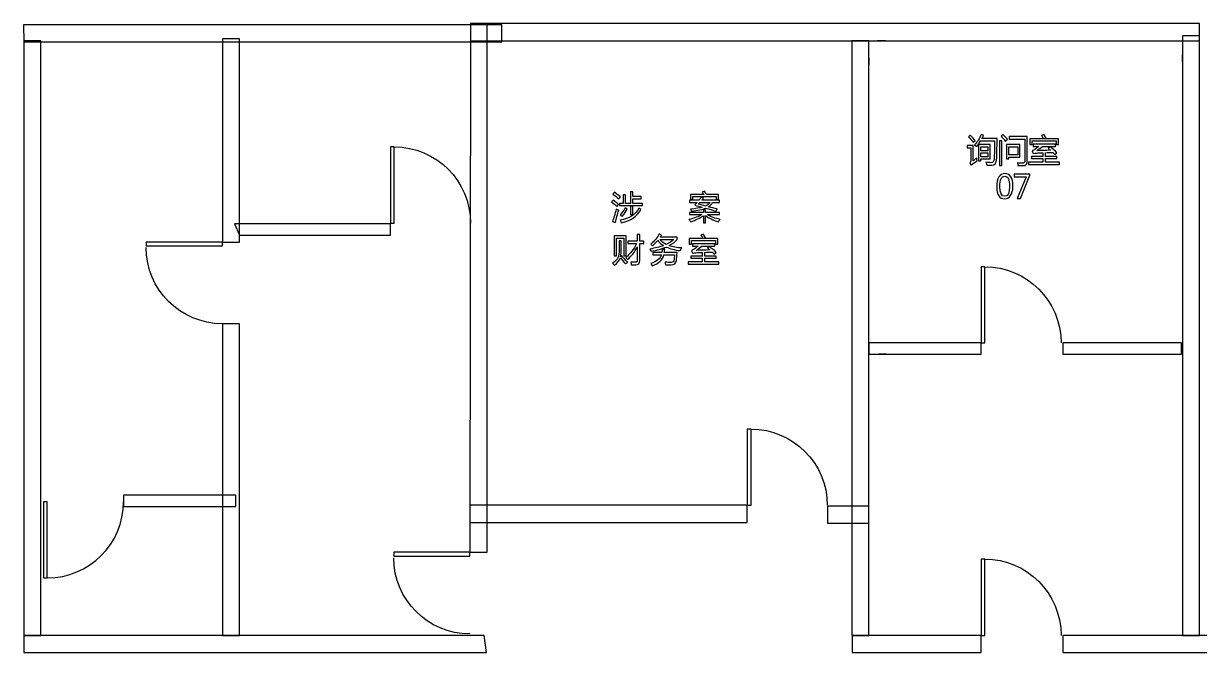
# Model space of a CAD drawing. Header units: millimetres. Extents: x 781 to 47484, y 534 to 14754.
# Drawn here: x 781 to 13123, y 8154 to 14754 of the extents above; entities that cross this region are included whole.
import ezdxf

# ---------------------------------------------------------------- set-up
doc = ezdxf.new("R2010")
doc.units = ezdxf.units.MM
doc.header["$MEASUREMENT"] = 0
doc.layers.add('layer 1', color=7, linetype='Continuous')

msp = doc.modelspace()

# ---------------------------------------------------------------- linework, layer by layer
at = {"layer": 'layer 1'}
for points in [[(783, 14561), (5800, 14561), (5800, 14741), (781, 14741), (783, 14561)], [(4632, 12660), (4672, 12660), (4672, 13460), (4632, 13460), (4632, 12660)], [(3048, 12534), (4632, 12534), (4632, 12654), (2996, 12654), (3048, 12534)], [(2068, 12460), (2068, 12420), (2868, 12420), (2868, 12460), (2068, 12460)], [(1831, 9686), (3008, 9686), (3008, 9806), (1831, 9806), (1831, 9686)], [(991, 8936), (1031, 8936), (1031, 9736), (991, 9736), (991, 8936)], [(4666, 9206), (4666, 9166), (5466, 9166), (5466, 9206), (4666, 9206)], [(1474, 8154), (5640, 8154), (5616, 8334), (783, 8334), (783, 8154)], [(783, 8154), (5640, 8154), (5616, 8334), (783, 8334), (783, 8154)]]:
    msp.add_lwpolyline(points, close=True, dxfattribs=at)
at = {"layer": 'layer 1', "color": 0}
for points in [[(5472, 14574), (13123, 14574), (13123, 14754), (5472, 14754), (5472, 14574)], [(10830, 11402), (10870, 11402), (10870, 12202), (10830, 12202), (10830, 11402)], [(9653, 11284), (10830, 11284), (10830, 11404), (9653, 11404), (9653, 11284)], [(11688, 11284), (12933, 11284), (12933, 11404), (11688, 11404), (11688, 11284)], [(8376, 9699), (8416, 9699), (8416, 10499), (8376, 10499), (8376, 9699)], [(5466, 9519), (8376, 9519), (8376, 9699), (5466, 9699), (5466, 9519)], [(9219, 9511), (9653, 9511), (9653, 9691), (9219, 9691), (9219, 9511)], [(9219, 9511), (9653, 9511), (9653, 9691), (9219, 9691), (9219, 9511)], [(10830, 8334), (10870, 8334), (10870, 9134), (10830, 9134), (10830, 8334)], [(9476, 8154), (10830, 8154), (10830, 8334), (9476, 8334), (9476, 8154)], [(11688, 8154), (14420, 8154), (14420, 8334), (11688, 8334), (11688, 8154)]]:
    msp.add_lwpolyline(points, close=True, dxfattribs=at)
at = {"layer": 'layer 1'}
for points, knots in [([(5466, 9206), (5466, 9206), (5472, 14754), (5472, 14754), (5472, 14754), (5472, 14754), (5646, 14754), (5646, 14754), (5646, 14754), (5646, 14754), (5646, 9206), (5646, 9206), (5646, 9206), (5646, 9206), (5466, 9206), (5466, 9206)], [0, 0, 0, 0, 0.25, 0.25, 0.25, 0.25, 0.5, 0.5, 0.5, 0.5, 0.75, 0.75, 0.75, 0.75, 1, 1, 1, 1]), ([(5466, 9206), (5466, 9206), (5472, 14754), (5472, 14754), (5472, 14754), (5472, 14754), (5646, 14754), (5646, 14754), (5646, 14754), (5646, 14754), (5646, 9206), (5646, 9206), (5646, 9206), (5646, 9206), (5466, 9206), (5466, 9206)], [0, 0, 0, 0, 0.25, 0.25, 0.25, 0.25, 0.5, 0.5, 0.5, 0.5, 0.75, 0.75, 0.75, 0.75, 1, 1, 1, 1]), ([(783, 8334), (783, 8334), (783, 14574), (783, 14574), (783, 14574), (783, 14574), (963, 14574), (963, 14574), (963, 14574), (963, 14574), (963, 8334), (963, 8334), (963, 8334), (963, 8334), (783, 8334), (783, 8334)], [0, 0, 0, 0, 0.25, 0.25, 0.25, 0.25, 0.5, 0.5, 0.5, 0.5, 0.75, 0.75, 0.75, 0.75, 1, 1, 1, 1]), ([(2868, 12460), (2868, 12460), (2868, 14594), (2868, 14594), (2868, 14594), (2868, 14594), (3048, 14593), (3048, 14593), (3048, 14593), (3048, 14593), (3048, 12460), (3048, 12460), (3048, 12460), (3048, 12460), (2868, 12460), (2868, 12460)], [0, 0, 0, 0, 0.25, 0.25, 0.25, 0.25, 0.5, 0.5, 0.5, 0.5, 0.75, 0.75, 0.75, 0.75, 1, 1, 1, 1]), ([(6983, 12983), (7001, 12970), (7023, 12954), (7046, 12935), (7046, 12935), (7046, 12935), (7029, 12915), (7029, 12915), (7029, 12915), (7007, 12936), (6986, 12952), (6967, 12964), (6967, 12964), (6967, 12964), (6983, 12983), (6983, 12983)], [0, 0, 0, 0, 0.25, 0.25, 0.25, 0.25, 0.5, 0.5, 0.5, 0.5, 0.75, 0.75, 0.75, 0.75, 1, 1, 1, 1]), ([(7037, 12867), (7037, 12867), (7075, 12867), (7075, 12867), (7075, 12867), (7075, 12867), (7075, 12956), (7075, 12956), (7075, 12956), (7075, 12956), (7100, 12956), (7100, 12956), (7100, 12956), (7100, 12956), (7100, 12867), (7100, 12867), (7100, 12867), (7100, 12867), (7153, 12867), (7153, 12867), (7153, 12867), (7153, 12867), (7153, 12989), (7153, 12989), (7153, 12989), (7153, 12989), (7177, 12989), (7177, 12989), (7177, 12989), (7177, 12989), (7177, 12939), (7177, 12939), (7177, 12939), (7177, 12939), (7264, 12939), (7264, 12939), (7264, 12939), (7264, 12939), (7264, 12915), (7264, 12915), (7264, 12915), (7264, 12915), (7177, 12915), (7177, 12915), (7177, 12915), (7177, 12915), (7177, 12867), (7177, 12867), (7177, 12867), (7177, 12867), (7276, 12867), (7276, 12867), (7276, 12867), (7276, 12867), (7276, 12844), (7276, 12844), (7276, 12844), (7276, 12844), (7037, 12844), (7037, 12844), (7037, 12844), (7037, 12844), (7037, 12867), (7037, 12867)], [0, 0, 0, 0, 0.0625, 0.0625, 0.0625, 0.0625, 0.125, 0.125, 0.125, 0.125, 0.1875, 0.1875, 0.1875, 0.1875, 0.25, 0.25, 0.25, 0.25, 0.3125, 0.3125, 0.3125, 0.3125, 0.375, 0.375, 0.375, 0.375, 0.4375, 0.4375, 0.4375, 0.4375, 0.5, 0.5, 0.5, 0.5, 0.5625, 0.5625, 0.5625, 0.5625, 0.625, 0.625, 0.625, 0.625, 0.6875, 0.6875, 0.6875, 0.6875, 0.75, 0.75, 0.75, 0.75, 0.8125, 0.8125, 0.8125, 0.8125, 0.875, 0.875, 0.875, 0.875, 0.9375, 0.9375, 0.9375, 0.9375, 1, 1, 1, 1]), ([(7781, 12960), (7781, 12960), (7920, 12960), (7920, 12960), (7920, 12960), (7915, 12968), (7911, 12976), (7905, 12984), (7905, 12984), (7905, 12984), (7929, 12994), (7929, 12994), (7929, 12994), (7936, 12983), (7943, 12972), (7949, 12960), (7949, 12960), (7949, 12960), (8075, 12960), (8075, 12960), (8075, 12960), (8075, 12960), (8075, 12910), (8075, 12910), (8075, 12910), (8075, 12910), (8050, 12910), (8050, 12910), (8050, 12910), (8050, 12910), (8050, 12939), (8050, 12939), (8050, 12939), (8050, 12939), (7806, 12939), (7806, 12939), (7806, 12939), (7806, 12939), (7806, 12910), (7806, 12910), (7806, 12910), (7806, 12910), (7781, 12910), (7781, 12910), (7781, 12910), (7781, 12910), (7781, 12960), (7781, 12960)], [0, 0, 0, 0, 0.083333, 0.083333, 0.083333, 0.083333, 0.166667, 0.166667, 0.166667, 0.166667, 0.25, 0.25, 0.25, 0.25, 0.333333, 0.333333, 0.333333, 0.333333, 0.416667, 0.416667, 0.416667, 0.416667, 0.5, 0.5, 0.5, 0.5, 0.583333, 0.583333, 0.583333, 0.583333, 0.666667, 0.666667, 0.666667, 0.666667, 0.75, 0.75, 0.75, 0.75, 0.833333, 0.833333, 0.833333, 0.833333, 0.916667, 0.916667, 0.916667, 0.916667, 1, 1, 1, 1]), ([(6968, 12901), (6992, 12884), (7011, 12869), (7026, 12856), (7026, 12856), (7026, 12856), (7007, 12835), (7007, 12835), (7007, 12835), (6993, 12850), (6975, 12865), (6952, 12882), (6952, 12882), (6952, 12882), (6968, 12901), (6968, 12901)], [0, 0, 0, 0, 0.25, 0.25, 0.25, 0.25, 0.5, 0.5, 0.5, 0.5, 0.75, 0.75, 0.75, 0.75, 1, 1, 1, 1]), ([(7151, 12836), (7151, 12836), (7176, 12836), (7176, 12836), (7176, 12836), (7176, 12836), (7176, 12750), (7176, 12750), (7176, 12750), (7176, 12750), (7151, 12750), (7151, 12750), (7151, 12750), (7151, 12750), (7151, 12836), (7151, 12836)], [0, 0, 0, 0, 0.25, 0.25, 0.25, 0.25, 0.5, 0.5, 0.5, 0.5, 0.75, 0.75, 0.75, 0.75, 1, 1, 1, 1]), ([(7781, 12806), (7834, 12812), (7876, 12819), (7905, 12827), (7905, 12827), (7879, 12834), (7852, 12841), (7825, 12848), (7825, 12848), (7834, 12858), (7843, 12867), (7851, 12877), (7851, 12877), (7851, 12877), (7772, 12877), (7772, 12877), (7772, 12877), (7772, 12877), (7772, 12899), (7772, 12899), (7772, 12899), (7772, 12899), (7869, 12899), (7869, 12899), (7869, 12899), (7877, 12909), (7885, 12920), (7892, 12930), (7892, 12930), (7892, 12930), (7919, 12922), (7919, 12922), (7919, 12922), (7913, 12914), (7906, 12906), (7900, 12899), (7900, 12899), (7900, 12899), (8084, 12899), (8084, 12899), (8084, 12899), (8084, 12899), (8084, 12877), (8084, 12877), (8084, 12877), (8084, 12877), (8013, 12877), (8013, 12877), (8013, 12877), (8003, 12858), (7989, 12843), (7971, 12831), (7971, 12831), (8002, 12823), (8032, 12815), (8060, 12808), (8060, 12808), (8060, 12808), (8049, 12785), (8049, 12785), (8049, 12785), (8014, 12796), (7979, 12807), (7942, 12817), (7942, 12817), (7909, 12804), (7858, 12793), (7791, 12784), (7791, 12784), (7788, 12791), (7785, 12799), (7781, 12806)], [0, 0, 0, 0, 0.055556, 0.055556, 0.055556, 0.055556, 0.111111, 0.111111, 0.111111, 0.111111, 0.166667, 0.166667, 0.166667, 0.166667, 0.222222, 0.222222, 0.222222, 0.222222, 0.277778, 0.277778, 0.277778, 0.277778, 0.333333, 0.333333, 0.333333, 0.333333, 0.388889, 0.388889, 0.388889, 0.388889, 0.444444, 0.444444, 0.444444, 0.444444, 0.5, 0.5, 0.5, 0.5, 0.555556, 0.555556, 0.555556, 0.555556, 0.611111, 0.611111, 0.611111, 0.611111, 0.666667, 0.666667, 0.666667, 0.666667, 0.722222, 0.722222, 0.722222, 0.722222, 0.777778, 0.777778, 0.777778, 0.777778, 0.833333, 0.833333, 0.833333, 0.833333, 0.888889, 0.888889, 0.888889, 0.888889, 0.944444, 0.944444, 0.944444, 0.944444, 1, 1, 1, 1]), ([(7863, 12859), (7890, 12852), (7915, 12845), (7940, 12839), (7940, 12839), (7960, 12848), (7975, 12860), (7986, 12877), (7986, 12877), (7986, 12877), (7880, 12877), (7880, 12877), (7880, 12877), (7875, 12871), (7869, 12865), (7863, 12859)], [0, 0, 0, 0, 0.25, 0.25, 0.25, 0.25, 0.5, 0.5, 0.5, 0.5, 0.75, 0.75, 0.75, 0.75, 1, 1, 1, 1]), ([(7001, 12805), (7011, 12800), (7020, 12797), (7028, 12795), (7028, 12795), (7015, 12752), (7003, 12709), (6992, 12667), (6992, 12667), (6992, 12667), (6962, 12678), (6962, 12678), (6962, 12678), (6976, 12713), (6989, 12756), (7001, 12805)], [0, 0, 0, 0, 0.25, 0.25, 0.25, 0.25, 0.5, 0.5, 0.5, 0.5, 0.75, 0.75, 0.75, 0.75, 1, 1, 1, 1]), ([(7043, 12690), (7138, 12707), (7203, 12748), (7238, 12815), (7238, 12815), (7238, 12815), (7260, 12804), (7260, 12804), (7260, 12804), (7223, 12732), (7155, 12686), (7055, 12664), (7055, 12664), (7052, 12672), (7048, 12680), (7043, 12690)], [0, 0, 0, 0, 0.25, 0.25, 0.25, 0.25, 0.5, 0.5, 0.5, 0.5, 0.75, 0.75, 0.75, 0.75, 1, 1, 1, 1]), ([(7094, 12819), (7094, 12819), (7117, 12807), (7117, 12807), (7117, 12807), (7104, 12785), (7087, 12760), (7065, 12730), (7065, 12730), (7059, 12735), (7052, 12740), (7044, 12744), (7044, 12744), (7064, 12770), (7081, 12795), (7094, 12819)], [0, 0, 0, 0, 0.25, 0.25, 0.25, 0.25, 0.5, 0.5, 0.5, 0.5, 0.75, 0.75, 0.75, 0.75, 1, 1, 1, 1]), ([(8093, 12699), (8086, 12691), (8079, 12682), (8074, 12675), (8074, 12675), (8016, 12692), (7971, 12713), (7940, 12739), (7940, 12739), (7940, 12739), (7940, 12664), (7940, 12664), (7940, 12664), (7940, 12664), (7916, 12664), (7916, 12664), (7916, 12664), (7916, 12664), (7916, 12738), (7916, 12738), (7916, 12738), (7883, 12715), (7839, 12693), (7783, 12674), (7783, 12674), (7778, 12681), (7772, 12688), (7764, 12697), (7764, 12697), (7821, 12711), (7866, 12729), (7899, 12749), (7899, 12749), (7899, 12749), (7772, 12749), (7772, 12749), (7772, 12749), (7772, 12749), (7772, 12772), (7772, 12772), (7772, 12772), (7772, 12772), (7916, 12772), (7916, 12772), (7916, 12772), (7916, 12772), (7916, 12799), (7916, 12799), (7916, 12799), (7916, 12799), (7940, 12799), (7940, 12799), (7940, 12799), (7940, 12799), (7940, 12772), (7940, 12772), (7940, 12772), (7940, 12772), (8087, 12772), (8087, 12772), (8087, 12772), (8087, 12772), (8087, 12749), (8087, 12749), (8087, 12749), (8087, 12749), (7958, 12749), (7958, 12749), (7958, 12749), (7993, 12726), (8038, 12709), (8093, 12699)], [0, 0, 0, 0, 0.055556, 0.055556, 0.055556, 0.055556, 0.111111, 0.111111, 0.111111, 0.111111, 0.166667, 0.166667, 0.166667, 0.166667, 0.222222, 0.222222, 0.222222, 0.222222, 0.277778, 0.277778, 0.277778, 0.277778, 0.333333, 0.333333, 0.333333, 0.333333, 0.388889, 0.388889, 0.388889, 0.388889, 0.444444, 0.444444, 0.444444, 0.444444, 0.5, 0.5, 0.5, 0.5, 0.555556, 0.555556, 0.555556, 0.555556, 0.611111, 0.611111, 0.611111, 0.611111, 0.666667, 0.666667, 0.666667, 0.666667, 0.722222, 0.722222, 0.722222, 0.722222, 0.777778, 0.777778, 0.777778, 0.777778, 0.833333, 0.833333, 0.833333, 0.833333, 0.888889, 0.888889, 0.888889, 0.888889, 0.944444, 0.944444, 0.944444, 0.944444, 1, 1, 1, 1]), ([(7032, 12473), (7032, 12473), (7055, 12473), (7055, 12473), (7055, 12473), (7055, 12473), (7055, 12403), (7055, 12403), (7055, 12403), (7055, 12362), (7053, 12330), (7048, 12307), (7048, 12307), (7048, 12307), (7059, 12317), (7059, 12317), (7059, 12317), (7076, 12298), (7097, 12276), (7121, 12249), (7121, 12249), (7120, 12248), (7112, 12242), (7098, 12231), (7098, 12231), (7082, 12252), (7064, 12274), (7045, 12295), (7045, 12295), (7037, 12270), (7016, 12244), (6982, 12217), (6982, 12217), (6977, 12224), (6971, 12232), (6964, 12239), (6964, 12239), (6992, 12258), (7011, 12277), (7019, 12297), (7019, 12297), (7027, 12316), (7032, 12348), (7032, 12393), (7032, 12393), (7032, 12393), (7032, 12473), (7032, 12473)], [0, 0, 0, 0, 0.083333, 0.083333, 0.083333, 0.083333, 0.166667, 0.166667, 0.166667, 0.166667, 0.25, 0.25, 0.25, 0.25, 0.333333, 0.333333, 0.333333, 0.333333, 0.416667, 0.416667, 0.416667, 0.416667, 0.5, 0.5, 0.5, 0.5, 0.583333, 0.583333, 0.583333, 0.583333, 0.666667, 0.666667, 0.666667, 0.666667, 0.75, 0.75, 0.75, 0.75, 0.833333, 0.833333, 0.833333, 0.833333, 0.916667, 0.916667, 0.916667, 0.916667, 1, 1, 1, 1]), ([(6980, 12525), (6980, 12525), (7107, 12525), (7107, 12525), (7107, 12525), (7107, 12525), (7107, 12317), (7107, 12317), (7107, 12317), (7107, 12317), (7083, 12317), (7083, 12317), (7083, 12317), (7083, 12317), (7083, 12501), (7083, 12501), (7083, 12501), (7083, 12501), (7004, 12501), (7004, 12501), (7004, 12501), (7004, 12501), (7004, 12315), (7004, 12315), (7004, 12315), (7004, 12315), (6980, 12315), (6980, 12315), (6980, 12315), (6980, 12315), (6980, 12525), (6980, 12525)], [0, 0, 0, 0, 0.125, 0.125, 0.125, 0.125, 0.25, 0.25, 0.25, 0.25, 0.375, 0.375, 0.375, 0.375, 0.5, 0.5, 0.5, 0.5, 0.625, 0.625, 0.625, 0.625, 0.75, 0.75, 0.75, 0.75, 0.875, 0.875, 0.875, 0.875, 1, 1, 1, 1]), ([(7123, 12470), (7123, 12470), (7223, 12470), (7223, 12470), (7223, 12470), (7223, 12470), (7223, 12540), (7223, 12540), (7223, 12540), (7223, 12540), (7249, 12540), (7249, 12540), (7249, 12540), (7249, 12540), (7249, 12470), (7249, 12470), (7249, 12470), (7249, 12470), (7291, 12470), (7291, 12470), (7291, 12470), (7291, 12470), (7291, 12446), (7291, 12446), (7291, 12446), (7291, 12446), (7249, 12446), (7249, 12446), (7249, 12446), (7249, 12446), (7249, 12268), (7249, 12268), (7249, 12268), (7249, 12238), (7235, 12223), (7207, 12223), (7207, 12223), (7200, 12223), (7185, 12223), (7160, 12223), (7160, 12223), (7159, 12232), (7157, 12242), (7155, 12251), (7155, 12251), (7176, 12250), (7192, 12249), (7202, 12249), (7202, 12249), (7216, 12249), (7223, 12257), (7223, 12273), (7223, 12273), (7223, 12273), (7223, 12410), (7223, 12410), (7223, 12410), (7194, 12355), (7160, 12311), (7121, 12277), (7121, 12277), (7116, 12284), (7110, 12290), (7102, 12297), (7102, 12297), (7149, 12338), (7187, 12387), (7216, 12446), (7216, 12446), (7216, 12446), (7123, 12446), (7123, 12446), (7123, 12446), (7123, 12446), (7123, 12470), (7123, 12470)], [0, 0, 0, 0, 0.052632, 0.052632, 0.052632, 0.052632, 0.105263, 0.105263, 0.105263, 0.105263, 0.157895, 0.157895, 0.157895, 0.157895, 0.210526, 0.210526, 0.210526, 0.210526, 0.263158, 0.263158, 0.263158, 0.263158, 0.315789, 0.315789, 0.315789, 0.315789, 0.368421, 0.368421, 0.368421, 0.368421, 0.421053, 0.421053, 0.421053, 0.421053, 0.473684, 0.473684, 0.473684, 0.473684, 0.526316, 0.526316, 0.526316, 0.526316, 0.578947, 0.578947, 0.578947, 0.578947, 0.631579, 0.631579, 0.631579, 0.631579, 0.684211, 0.684211, 0.684211, 0.684211, 0.736842, 0.736842, 0.736842, 0.736842, 0.789474, 0.789474, 0.789474, 0.789474, 0.842105, 0.842105, 0.842105, 0.842105, 0.894737, 0.894737, 0.894737, 0.894737, 0.947368, 0.947368, 0.947368, 0.947368, 1, 1, 1, 1]), ([(7453, 12546), (7453, 12546), (7478, 12535), (7478, 12535), (7478, 12535), (7473, 12527), (7468, 12519), (7462, 12511), (7462, 12511), (7462, 12511), (7641, 12511), (7641, 12511), (7641, 12511), (7641, 12511), (7641, 12489), (7641, 12489), (7641, 12489), (7621, 12464), (7593, 12442), (7557, 12424), (7557, 12424), (7594, 12410), (7638, 12402), (7690, 12399), (7690, 12399), (7683, 12389), (7676, 12379), (7671, 12371), (7671, 12371), (7614, 12378), (7565, 12391), (7527, 12409), (7527, 12409), (7483, 12391), (7430, 12376), (7368, 12365), (7368, 12365), (7364, 12372), (7360, 12380), (7354, 12388), (7354, 12388), (7409, 12397), (7457, 12409), (7498, 12424), (7498, 12424), (7473, 12440), (7453, 12458), (7438, 12479), (7438, 12479), (7421, 12459), (7402, 12440), (7381, 12422), (7381, 12422), (7374, 12430), (7368, 12436), (7363, 12440), (7363, 12440), (7403, 12473), (7434, 12508), (7453, 12546)], [0, 0, 0, 0, 0.066667, 0.066667, 0.066667, 0.066667, 0.133333, 0.133333, 0.133333, 0.133333, 0.2, 0.2, 0.2, 0.2, 0.266667, 0.266667, 0.266667, 0.266667, 0.333333, 0.333333, 0.333333, 0.333333, 0.4, 0.4, 0.4, 0.4, 0.466667, 0.466667, 0.466667, 0.466667, 0.533333, 0.533333, 0.533333, 0.533333, 0.6, 0.6, 0.6, 0.6, 0.666667, 0.666667, 0.666667, 0.666667, 0.733333, 0.733333, 0.733333, 0.733333, 0.8, 0.8, 0.8, 0.8, 0.866667, 0.866667, 0.866667, 0.866667, 0.933333, 0.933333, 0.933333, 0.933333, 1, 1, 1, 1]), ([(7606, 12489), (7606, 12489), (7458, 12489), (7458, 12489), (7458, 12489), (7476, 12468), (7499, 12450), (7527, 12437), (7527, 12437), (7559, 12452), (7585, 12469), (7606, 12489)], [0, 0, 0, 0, 0.333333, 0.333333, 0.333333, 0.333333, 0.666667, 0.666667, 0.666667, 0.666667, 1, 1, 1, 1]), ([(7767, 12499), (7767, 12499), (7912, 12499), (7912, 12499), (7912, 12499), (7905, 12510), (7899, 12522), (7891, 12534), (7891, 12534), (7891, 12534), (7914, 12545), (7914, 12545), (7914, 12545), (7922, 12533), (7930, 12520), (7938, 12506), (7938, 12506), (7938, 12506), (7922, 12499), (7922, 12499), (7922, 12499), (7922, 12499), (8069, 12499), (8069, 12499), (8069, 12499), (8069, 12499), (8069, 12439), (8069, 12439), (8069, 12439), (8069, 12439), (8043, 12439), (8043, 12439), (8043, 12439), (8043, 12439), (8043, 12476), (8043, 12476), (8043, 12476), (8043, 12476), (7793, 12476), (7793, 12476), (7793, 12476), (7793, 12476), (7793, 12439), (7793, 12439), (7793, 12439), (7793, 12439), (7767, 12439), (7767, 12439), (7767, 12439), (7767, 12439), (7767, 12499), (7767, 12499)], [0, 0, 0, 0, 0.076923, 0.076923, 0.076923, 0.076923, 0.153846, 0.153846, 0.153846, 0.153846, 0.230769, 0.230769, 0.230769, 0.230769, 0.307692, 0.307692, 0.307692, 0.307692, 0.384615, 0.384615, 0.384615, 0.384615, 0.461538, 0.461538, 0.461538, 0.461538, 0.538462, 0.538462, 0.538462, 0.538462, 0.615385, 0.615385, 0.615385, 0.615385, 0.692308, 0.692308, 0.692308, 0.692308, 0.769231, 0.769231, 0.769231, 0.769231, 0.846154, 0.846154, 0.846154, 0.846154, 0.923077, 0.923077, 0.923077, 0.923077, 1, 1, 1, 1]), ([(7384, 12352), (7384, 12352), (7480, 12352), (7480, 12352), (7480, 12352), (7481, 12362), (7483, 12374), (7484, 12387), (7484, 12387), (7484, 12387), (7511, 12387), (7511, 12387), (7511, 12387), (7509, 12374), (7508, 12362), (7506, 12352), (7506, 12352), (7506, 12352), (7640, 12352), (7640, 12352), (7640, 12352), (7637, 12312), (7635, 12285), (7633, 12269), (7633, 12269), (7630, 12238), (7611, 12222), (7578, 12222), (7578, 12222), (7565, 12221), (7545, 12222), (7519, 12223), (7519, 12223), (7518, 12231), (7516, 12240), (7514, 12250), (7514, 12250), (7540, 12248), (7561, 12247), (7577, 12247), (7577, 12247), (7596, 12247), (7606, 12257), (7608, 12275), (7608, 12275), (7610, 12292), (7612, 12309), (7613, 12328), (7613, 12328), (7613, 12328), (7502, 12328), (7502, 12328), (7502, 12328), (7491, 12275), (7450, 12237), (7379, 12213), (7379, 12213), (7374, 12220), (7369, 12227), (7363, 12235), (7363, 12235), (7426, 12255), (7464, 12287), (7475, 12328), (7475, 12328), (7475, 12328), (7384, 12328), (7384, 12328), (7384, 12328), (7384, 12328), (7384, 12352), (7384, 12352)], [0, 0, 0, 0, 0.055556, 0.055556, 0.055556, 0.055556, 0.111111, 0.111111, 0.111111, 0.111111, 0.166667, 0.166667, 0.166667, 0.166667, 0.222222, 0.222222, 0.222222, 0.222222, 0.277778, 0.277778, 0.277778, 0.277778, 0.333333, 0.333333, 0.333333, 0.333333, 0.388889, 0.388889, 0.388889, 0.388889, 0.444444, 0.444444, 0.444444, 0.444444, 0.5, 0.5, 0.5, 0.5, 0.555556, 0.555556, 0.555556, 0.555556, 0.611111, 0.611111, 0.611111, 0.611111, 0.666667, 0.666667, 0.666667, 0.666667, 0.722222, 0.722222, 0.722222, 0.722222, 0.777778, 0.777778, 0.777778, 0.777778, 0.833333, 0.833333, 0.833333, 0.833333, 0.888889, 0.888889, 0.888889, 0.888889, 0.944444, 0.944444, 0.944444, 0.944444, 1, 1, 1, 1]), ([(7755, 12252), (7755, 12252), (7904, 12252), (7904, 12252), (7904, 12252), (7904, 12252), (7904, 12291), (7904, 12291), (7904, 12291), (7904, 12291), (7785, 12291), (7785, 12291), (7785, 12291), (7785, 12291), (7785, 12314), (7785, 12314), (7785, 12314), (7785, 12314), (7904, 12314), (7904, 12314), (7904, 12314), (7904, 12314), (7904, 12352), (7904, 12352), (7904, 12352), (7881, 12351), (7858, 12350), (7837, 12349), (7837, 12349), (7826, 12348), (7815, 12347), (7803, 12345), (7803, 12345), (7803, 12345), (7792, 12372), (7792, 12372), (7792, 12372), (7801, 12376), (7810, 12380), (7819, 12386), (7819, 12386), (7835, 12397), (7849, 12408), (7862, 12419), (7862, 12419), (7862, 12419), (7802, 12419), (7802, 12419), (7802, 12419), (7802, 12419), (7802, 12442), (7802, 12442), (7802, 12442), (7802, 12442), (8035, 12442), (8035, 12442), (8035, 12442), (8035, 12442), (8035, 12419), (8035, 12419), (8035, 12419), (8035, 12419), (7901, 12419), (7901, 12419), (7901, 12419), (7883, 12405), (7863, 12389), (7840, 12373), (7840, 12373), (7888, 12375), (7935, 12377), (7983, 12378), (7983, 12378), (7976, 12385), (7969, 12391), (7961, 12398), (7961, 12398), (7961, 12398), (7979, 12415), (7979, 12415), (7979, 12415), (8007, 12393), (8031, 12372), (8052, 12353), (8052, 12353), (8052, 12353), (8030, 12333), (8030, 12333), (8030, 12333), (8023, 12340), (8016, 12348), (8008, 12356), (8008, 12356), (7981, 12355), (7956, 12354), (7931, 12353), (7931, 12353), (7931, 12353), (7931, 12314), (7931, 12314), (7931, 12314), (7931, 12314), (8050, 12314), (8050, 12314), (8050, 12314), (8050, 12314), (8050, 12291), (8050, 12291), (8050, 12291), (8050, 12291), (7931, 12291), (7931, 12291), (7931, 12291), (7931, 12291), (7931, 12252), (7931, 12252), (7931, 12252), (7931, 12252), (8080, 12252), (8080, 12252), (8080, 12252), (8080, 12252), (8080, 12230), (8080, 12230), (8080, 12230), (8080, 12230), (7755, 12230), (7755, 12230), (7755, 12230), (7755, 12230), (7755, 12252), (7755, 12252)], [0, 0, 0, 0, 0.030303, 0.030303, 0.030303, 0.030303, 0.060606, 0.060606, 0.060606, 0.060606, 0.090909, 0.090909, 0.090909, 0.090909, 0.121212, 0.121212, 0.121212, 0.121212, 0.151515, 0.151515, 0.151515, 0.151515, 0.181818, 0.181818, 0.181818, 0.181818, 0.212121, 0.212121, 0.212121, 0.212121, 0.242424, 0.242424, 0.242424, 0.242424, 0.272727, 0.272727, 0.272727, 0.272727, 0.30303, 0.30303, 0.30303, 0.30303, 0.333333, 0.333333, 0.333333, 0.333333, 0.363636, 0.363636, 0.363636, 0.363636, 0.393939, 0.393939, 0.393939, 0.393939, 0.424242, 0.424242, 0.424242, 0.424242, 0.454545, 0.454545, 0.454545, 0.454545, 0.484848, 0.484848, 0.484848, 0.484848, 0.515152, 0.515152, 0.515152, 0.515152, 0.545455, 0.545455, 0.545455, 0.545455, 0.575758, 0.575758, 0.575758, 0.575758, 0.606061, 0.606061, 0.606061, 0.606061, 0.636364, 0.636364, 0.636364, 0.636364, 0.666667, 0.666667, 0.666667, 0.666667, 0.69697, 0.69697, 0.69697, 0.69697, 0.727273, 0.727273, 0.727273, 0.727273, 0.757576, 0.757576, 0.757576, 0.757576, 0.787879, 0.787879, 0.787879, 0.787879, 0.818182, 0.818182, 0.818182, 0.818182, 0.848485, 0.848485, 0.848485, 0.848485, 0.878788, 0.878788, 0.878788, 0.878788, 0.909091, 0.909091, 0.909091, 0.909091, 0.939394, 0.939394, 0.939394, 0.939394, 0.969697, 0.969697, 0.969697, 0.969697, 1, 1, 1, 1]), ([(2868, 8334), (2868, 8334), (2868, 11604), (2868, 11604), (2868, 11604), (2868, 11604), (3048, 11604), (3048, 11604), (3048, 11604), (3048, 11604), (3048, 8334), (3048, 8334), (3048, 8334), (3048, 8334), (2868, 8334), (2868, 8334)], [0, 0, 0, 0, 0.25, 0.25, 0.25, 0.25, 0.5, 0.5, 0.5, 0.5, 0.75, 0.75, 0.75, 0.75, 1, 1, 1, 1])]:
    msp.add_open_spline(points, degree=3, knots=knots, dxfattribs=at)
at = {"layer": 'layer 1', "color": 0}
for points, knots in [([(9473, 8334), (9473, 8334), (9473, 14574), (9473, 14574), (9473, 14574), (9473, 14574), (9653, 14574), (9653, 14574), (9653, 14574), (9653, 14574), (9653, 8334), (9653, 8334), (9653, 8334), (9653, 8334), (9473, 8334), (9473, 8334)], [0, 0, 0, 0, 0.25, 0.25, 0.25, 0.25, 0.5, 0.5, 0.5, 0.5, 0.75, 0.75, 0.75, 0.75, 1, 1, 1, 1]), ([(12943, 8334), (12943, 8334), (12943, 14625), (12943, 14625), (12943, 14625), (12943, 14625), (13123, 14625), (13123, 14625), (13123, 14625), (13123, 14625), (13123, 8334), (13123, 8334), (13123, 8334), (13123, 8334), (12943, 8334), (12943, 8334)], [0, 0, 0, 0, 0.25, 0.25, 0.25, 0.25, 0.5, 0.5, 0.5, 0.5, 0.75, 0.75, 0.75, 0.75, 1, 1, 1, 1]), ([(10717, 13582), (10741, 13557), (10758, 13539), (10769, 13527), (10769, 13527), (10769, 13527), (10747, 13508), (10747, 13508), (10747, 13508), (10733, 13526), (10716, 13545), (10697, 13565), (10697, 13565), (10697, 13565), (10717, 13582), (10717, 13582)], [0, 0, 0, 0, 0.25, 0.25, 0.25, 0.25, 0.5, 0.5, 0.5, 0.5, 0.75, 0.75, 0.75, 0.75, 1, 1, 1, 1]), ([(10763, 13480), (10790, 13512), (10813, 13548), (10832, 13590), (10832, 13590), (10832, 13590), (10857, 13581), (10857, 13581), (10857, 13581), (10851, 13569), (10845, 13557), (10839, 13547), (10839, 13547), (10839, 13547), (11000, 13547), (11000, 13547), (11000, 13547), (10998, 13446), (10995, 13373), (10994, 13328), (10994, 13328), (10992, 13288), (10975, 13268), (10942, 13268), (10942, 13268), (10922, 13268), (10904, 13269), (10888, 13270), (10888, 13270), (10887, 13279), (10885, 13288), (10882, 13299), (10882, 13299), (10902, 13296), (10920, 13294), (10936, 13294), (10936, 13294), (10956, 13294), (10966, 13307), (10968, 13333), (10968, 13333), (10970, 13382), (10972, 13446), (10973, 13523), (10973, 13523), (10973, 13523), (10825, 13523), (10825, 13523), (10825, 13523), (10812, 13501), (10799, 13482), (10785, 13465), (10785, 13465), (10779, 13469), (10772, 13474), (10763, 13480)], [0, 0, 0, 0, 0.071429, 0.071429, 0.071429, 0.071429, 0.142857, 0.142857, 0.142857, 0.142857, 0.214286, 0.214286, 0.214286, 0.214286, 0.285714, 0.285714, 0.285714, 0.285714, 0.357143, 0.357143, 0.357143, 0.357143, 0.428571, 0.428571, 0.428571, 0.428571, 0.5, 0.5, 0.5, 0.5, 0.571429, 0.571429, 0.571429, 0.571429, 0.642857, 0.642857, 0.642857, 0.642857, 0.714286, 0.714286, 0.714286, 0.714286, 0.785714, 0.785714, 0.785714, 0.785714, 0.857143, 0.857143, 0.857143, 0.857143, 0.928571, 0.928571, 0.928571, 0.928571, 1, 1, 1, 1]), ([(11040, 13571), (11040, 13571), (11059, 13588), (11059, 13588), (11059, 13588), (11071, 13576), (11087, 13560), (11107, 13540), (11107, 13540), (11107, 13540), (11085, 13521), (11085, 13521), (11085, 13521), (11066, 13543), (11051, 13560), (11040, 13571)], [0, 0, 0, 0, 0.25, 0.25, 0.25, 0.25, 0.5, 0.5, 0.5, 0.5, 0.75, 0.75, 0.75, 0.75, 1, 1, 1, 1]), ([(11341, 13545), (11341, 13545), (11486, 13545), (11486, 13545), (11486, 13545), (11480, 13557), (11473, 13568), (11465, 13580), (11465, 13580), (11465, 13580), (11489, 13591), (11489, 13591), (11489, 13591), (11497, 13579), (11505, 13566), (11513, 13552), (11513, 13552), (11513, 13552), (11496, 13545), (11496, 13545), (11496, 13545), (11496, 13545), (11644, 13545), (11644, 13545), (11644, 13545), (11644, 13545), (11644, 13485), (11644, 13485), (11644, 13485), (11644, 13485), (11617, 13485), (11617, 13485), (11617, 13485), (11617, 13485), (11617, 13522), (11617, 13522), (11617, 13522), (11617, 13522), (11368, 13522), (11368, 13522), (11368, 13522), (11368, 13522), (11368, 13485), (11368, 13485), (11368, 13485), (11368, 13485), (11341, 13485), (11341, 13485), (11341, 13485), (11341, 13485), (11341, 13545), (11341, 13545)], [0, 0, 0, 0, 0.076923, 0.076923, 0.076923, 0.076923, 0.153846, 0.153846, 0.153846, 0.153846, 0.230769, 0.230769, 0.230769, 0.230769, 0.307692, 0.307692, 0.307692, 0.307692, 0.384615, 0.384615, 0.384615, 0.384615, 0.461538, 0.461538, 0.461538, 0.461538, 0.538462, 0.538462, 0.538462, 0.538462, 0.615385, 0.615385, 0.615385, 0.615385, 0.692308, 0.692308, 0.692308, 0.692308, 0.769231, 0.769231, 0.769231, 0.769231, 0.846154, 0.846154, 0.846154, 0.846154, 0.923077, 0.923077, 0.923077, 0.923077, 1, 1, 1, 1]), ([(10786, 13340), (10787, 13329), (10787, 13320), (10788, 13312), (10788, 13312), (10760, 13294), (10740, 13279), (10727, 13268), (10727, 13268), (10727, 13268), (10711, 13290), (10711, 13290), (10711, 13290), (10719, 13297), (10722, 13306), (10722, 13319), (10722, 13319), (10722, 13319), (10722, 13450), (10722, 13450), (10722, 13450), (10722, 13450), (10684, 13450), (10684, 13450), (10684, 13450), (10684, 13450), (10684, 13474), (10684, 13474), (10684, 13474), (10684, 13474), (10748, 13474), (10748, 13474), (10748, 13474), (10748, 13474), (10748, 13314), (10748, 13314), (10748, 13314), (10760, 13322), (10773, 13331), (10786, 13340)], [0, 0, 0, 0, 0.1, 0.1, 0.1, 0.1, 0.2, 0.2, 0.2, 0.2, 0.3, 0.3, 0.3, 0.3, 0.4, 0.4, 0.4, 0.4, 0.5, 0.5, 0.5, 0.5, 0.6, 0.6, 0.6, 0.6, 0.7, 0.7, 0.7, 0.7, 0.8, 0.8, 0.8, 0.8, 0.9, 0.9, 0.9, 0.9, 1, 1, 1, 1]), ([(10804, 13484), (10804, 13484), (10925, 13484), (10925, 13484), (10925, 13484), (10925, 13484), (10925, 13333), (10925, 13333), (10925, 13333), (10925, 13333), (10828, 13333), (10828, 13333), (10828, 13333), (10828, 13333), (10828, 13313), (10828, 13313), (10828, 13313), (10828, 13313), (10804, 13313), (10804, 13313), (10804, 13313), (10804, 13313), (10804, 13484), (10804, 13484)], [0, 0, 0, 0, 0.166667, 0.166667, 0.166667, 0.166667, 0.333333, 0.333333, 0.333333, 0.333333, 0.5, 0.5, 0.5, 0.5, 0.666667, 0.666667, 0.666667, 0.666667, 0.833333, 0.833333, 0.833333, 0.833333, 1, 1, 1, 1]), ([(10902, 13461), (10902, 13461), (10828, 13461), (10828, 13461), (10828, 13461), (10828, 13461), (10828, 13420), (10828, 13420), (10828, 13420), (10828, 13420), (10902, 13420), (10902, 13420), (10902, 13420), (10902, 13420), (10902, 13461), (10902, 13461)], [0, 0, 0, 0, 0.25, 0.25, 0.25, 0.25, 0.5, 0.5, 0.5, 0.5, 0.75, 0.75, 0.75, 0.75, 1, 1, 1, 1]), ([(11023, 13522), (11023, 13522), (11049, 13522), (11049, 13522), (11049, 13522), (11049, 13522), (11049, 13263), (11049, 13263), (11049, 13263), (11049, 13263), (11023, 13263), (11023, 13263), (11023, 13263), (11023, 13263), (11023, 13522), (11023, 13522)], [0, 0, 0, 0, 0.25, 0.25, 0.25, 0.25, 0.5, 0.5, 0.5, 0.5, 0.75, 0.75, 0.75, 0.75, 1, 1, 1, 1]), ([(11099, 13484), (11099, 13484), (11239, 13484), (11239, 13484), (11239, 13484), (11239, 13484), (11239, 13351), (11239, 13351), (11239, 13351), (11239, 13351), (11123, 13351), (11123, 13351), (11123, 13351), (11123, 13351), (11123, 13333), (11123, 13333), (11123, 13333), (11123, 13333), (11099, 13333), (11099, 13333), (11099, 13333), (11099, 13333), (11099, 13484), (11099, 13484)], [0, 0, 0, 0, 0.166667, 0.166667, 0.166667, 0.166667, 0.333333, 0.333333, 0.333333, 0.333333, 0.5, 0.5, 0.5, 0.5, 0.666667, 0.666667, 0.666667, 0.666667, 0.833333, 0.833333, 0.833333, 0.833333, 1, 1, 1, 1]), ([(11215, 13459), (11215, 13459), (11123, 13459), (11123, 13459), (11123, 13459), (11123, 13459), (11123, 13376), (11123, 13376), (11123, 13376), (11123, 13376), (11215, 13376), (11215, 13376), (11215, 13376), (11215, 13376), (11215, 13459), (11215, 13459)], [0, 0, 0, 0, 0.25, 0.25, 0.25, 0.25, 0.5, 0.5, 0.5, 0.5, 0.75, 0.75, 0.75, 0.75, 1, 1, 1, 1]), ([(11127, 13542), (11127, 13542), (11127, 13567), (11127, 13567), (11127, 13567), (11127, 13567), (11316, 13567), (11316, 13567), (11316, 13567), (11316, 13567), (11316, 13311), (11316, 13311), (11316, 13311), (11316, 13279), (11302, 13263), (11273, 13263), (11273, 13263), (11254, 13263), (11236, 13263), (11218, 13264), (11218, 13264), (11218, 13270), (11216, 13279), (11213, 13291), (11213, 13291), (11231, 13289), (11249, 13289), (11266, 13289), (11266, 13289), (11282, 13289), (11290, 13297), (11290, 13314), (11290, 13314), (11290, 13314), (11290, 13542), (11290, 13542), (11290, 13542), (11290, 13542), (11127, 13542), (11127, 13542)], [0, 0, 0, 0, 0.1, 0.1, 0.1, 0.1, 0.2, 0.2, 0.2, 0.2, 0.3, 0.3, 0.3, 0.3, 0.4, 0.4, 0.4, 0.4, 0.5, 0.5, 0.5, 0.5, 0.6, 0.6, 0.6, 0.6, 0.7, 0.7, 0.7, 0.7, 0.8, 0.8, 0.8, 0.8, 0.9, 0.9, 0.9, 0.9, 1, 1, 1, 1]), ([(11329, 13298), (11329, 13298), (11479, 13298), (11479, 13298), (11479, 13298), (11479, 13298), (11479, 13337), (11479, 13337), (11479, 13337), (11479, 13337), (11360, 13337), (11360, 13337), (11360, 13337), (11360, 13337), (11360, 13360), (11360, 13360), (11360, 13360), (11360, 13360), (11479, 13360), (11479, 13360), (11479, 13360), (11479, 13360), (11479, 13398), (11479, 13398), (11479, 13398), (11455, 13397), (11433, 13396), (11411, 13395), (11411, 13395), (11400, 13394), (11389, 13393), (11378, 13391), (11378, 13391), (11378, 13391), (11367, 13418), (11367, 13418), (11367, 13418), (11375, 13422), (11384, 13426), (11394, 13432), (11394, 13432), (11409, 13443), (11423, 13454), (11436, 13465), (11436, 13465), (11436, 13465), (11376, 13465), (11376, 13465), (11376, 13465), (11376, 13465), (11376, 13488), (11376, 13488), (11376, 13488), (11376, 13488), (11610, 13488), (11610, 13488), (11610, 13488), (11610, 13488), (11610, 13465), (11610, 13465), (11610, 13465), (11610, 13465), (11475, 13465), (11475, 13465), (11475, 13465), (11458, 13451), (11437, 13435), (11414, 13419), (11414, 13419), (11462, 13421), (11510, 13423), (11558, 13425), (11558, 13425), (11551, 13431), (11543, 13437), (11535, 13444), (11535, 13444), (11535, 13444), (11554, 13461), (11554, 13461), (11554, 13461), (11581, 13439), (11606, 13418), (11626, 13399), (11626, 13399), (11626, 13399), (11605, 13379), (11605, 13379), (11605, 13379), (11598, 13386), (11590, 13394), (11582, 13402), (11582, 13402), (11556, 13401), (11530, 13400), (11505, 13399), (11505, 13399), (11505, 13399), (11505, 13360), (11505, 13360), (11505, 13360), (11505, 13360), (11624, 13360), (11624, 13360), (11624, 13360), (11624, 13360), (11624, 13337), (11624, 13337), (11624, 13337), (11624, 13337), (11505, 13337), (11505, 13337), (11505, 13337), (11505, 13337), (11505, 13298), (11505, 13298), (11505, 13298), (11505, 13298), (11655, 13298), (11655, 13298), (11655, 13298), (11655, 13298), (11655, 13276), (11655, 13276), (11655, 13276), (11655, 13276), (11329, 13276), (11329, 13276), (11329, 13276), (11329, 13276), (11329, 13298), (11329, 13298)], [0, 0, 0, 0, 0.030303, 0.030303, 0.030303, 0.030303, 0.060606, 0.060606, 0.060606, 0.060606, 0.090909, 0.090909, 0.090909, 0.090909, 0.121212, 0.121212, 0.121212, 0.121212, 0.151515, 0.151515, 0.151515, 0.151515, 0.181818, 0.181818, 0.181818, 0.181818, 0.212121, 0.212121, 0.212121, 0.212121, 0.242424, 0.242424, 0.242424, 0.242424, 0.272727, 0.272727, 0.272727, 0.272727, 0.30303, 0.30303, 0.30303, 0.30303, 0.333333, 0.333333, 0.333333, 0.333333, 0.363636, 0.363636, 0.363636, 0.363636, 0.393939, 0.393939, 0.393939, 0.393939, 0.424242, 0.424242, 0.424242, 0.424242, 0.454545, 0.454545, 0.454545, 0.454545, 0.484848, 0.484848, 0.484848, 0.484848, 0.515152, 0.515152, 0.515152, 0.515152, 0.545455, 0.545455, 0.545455, 0.545455, 0.575758, 0.575758, 0.575758, 0.575758, 0.606061, 0.606061, 0.606061, 0.606061, 0.636364, 0.636364, 0.636364, 0.636364, 0.666667, 0.666667, 0.666667, 0.666667, 0.69697, 0.69697, 0.69697, 0.69697, 0.727273, 0.727273, 0.727273, 0.727273, 0.757576, 0.757576, 0.757576, 0.757576, 0.787879, 0.787879, 0.787879, 0.787879, 0.818182, 0.818182, 0.818182, 0.818182, 0.848485, 0.848485, 0.848485, 0.848485, 0.878788, 0.878788, 0.878788, 0.878788, 0.909091, 0.909091, 0.909091, 0.909091, 0.939394, 0.939394, 0.939394, 0.939394, 0.969697, 0.969697, 0.969697, 0.969697, 1, 1, 1, 1]), ([(10902, 13355), (10902, 13355), (10902, 13398), (10902, 13398), (10902, 13398), (10902, 13398), (10828, 13398), (10828, 13398), (10828, 13398), (10828, 13398), (10828, 13355), (10828, 13355), (10828, 13355), (10828, 13355), (10902, 13355), (10902, 13355)], [0, 0, 0, 0, 0.25, 0.25, 0.25, 0.25, 0.5, 0.5, 0.5, 0.5, 0.75, 0.75, 0.75, 0.75, 1, 1, 1, 1]), ([(10995, 13042), (10995, 13087), (11002, 13121), (11017, 13144), (11017, 13144), (11032, 13168), (11054, 13179), (11082, 13179), (11082, 13179), (11136, 13179), (11164, 13136), (11164, 13048), (11164, 13048), (11164, 13005), (11156, 12972), (11141, 12949), (11141, 12949), (11125, 12926), (11104, 12915), (11076, 12915), (11076, 12915), (11050, 12915), (11030, 12925), (11016, 12947), (11016, 12947), (11002, 12969), (10995, 13000), (10995, 13042)], [0, 0, 0, 0, 0.142857, 0.142857, 0.142857, 0.142857, 0.285714, 0.285714, 0.285714, 0.285714, 0.428571, 0.428571, 0.428571, 0.428571, 0.571429, 0.571429, 0.571429, 0.571429, 0.714286, 0.714286, 0.714286, 0.714286, 0.857143, 0.857143, 0.857143, 0.857143, 1, 1, 1, 1]), ([(11028, 13043), (11028, 12975), (11045, 12941), (11079, 12941), (11079, 12941), (11113, 12941), (11130, 12976), (11130, 13045), (11130, 13045), (11130, 13117), (11114, 13152), (11080, 13152), (11080, 13152), (11045, 13152), (11028, 13116), (11028, 13043)], [0, 0, 0, 0, 0.25, 0.25, 0.25, 0.25, 0.5, 0.5, 0.5, 0.5, 0.75, 0.75, 0.75, 0.75, 1, 1, 1, 1]), ([(11344, 13164), (11344, 13164), (11243, 12919), (11243, 12919), (11243, 12919), (11243, 12919), (11210, 12919), (11210, 12919), (11210, 12919), (11210, 12919), (11305, 13146), (11305, 13146), (11305, 13146), (11305, 13146), (11177, 13146), (11177, 13146), (11177, 13146), (11177, 13146), (11177, 13175), (11177, 13175), (11177, 13175), (11177, 13175), (11344, 13175), (11344, 13175), (11344, 13175), (11344, 13175), (11344, 13164), (11344, 13164)], [0, 0, 0, 0, 0.142857, 0.142857, 0.142857, 0.142857, 0.285714, 0.285714, 0.285714, 0.285714, 0.428571, 0.428571, 0.428571, 0.428571, 0.571429, 0.571429, 0.571429, 0.571429, 0.714286, 0.714286, 0.714286, 0.714286, 0.857143, 0.857143, 0.857143, 0.857143, 1, 1, 1, 1])]:
    msp.add_open_spline(points, degree=3, knots=knots, dxfattribs=at)
for points in [[(9828, 14574), (9828, 14574), (9745, 14574), (9745, 14574)], [(9653, 14395), (9653, 14395), (9653, 14324), (9653, 14324)], [(12943, 14351), (12943, 14351), (12943, 14425), (12943, 14425)], [(13123, 14177), (13123, 14177), (13123, 14272), (13123, 14272)], [(10870, 12202), (11311, 12202), (11670, 11844), (11670, 11402)], [(9918, 11404), (9918, 11404), (9745, 11404), (9745, 11404)], [(9839, 11284), (9839, 11284), (9757, 11284), (9757, 11284)], [(8416, 10499), (8857, 10499), (9216, 10141), (9216, 9699)], [(10870, 9134), (11311, 9134), (11670, 8776), (11670, 8334)], [(9875, 8334), (9875, 8334), (9757, 8334), (9757, 8334)]]:
    msp.add_open_spline(points, degree=3, dxfattribs=at)
at = {"layer": 'layer 1'}
for points in [[(4672, 13460), (5114, 13460), (5472, 13102), (5472, 12660)], [(2868, 11604), (2426, 11604), (2068, 11962), (2068, 12404)], [(1031, 8936), (1473, 8936), (1831, 9294), (1831, 9736)], [(5466, 8349), (5024, 8349), (4666, 8707), (4666, 9149)]]:
    msp.add_open_spline(points, degree=3, dxfattribs=at)

doc.saveas('drawing.dxf')
